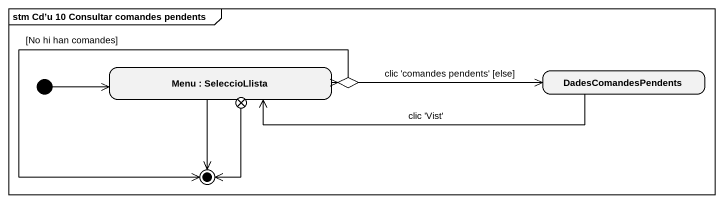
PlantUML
@startuml
mainframe stm Cd’u 10 Consultar comandes pendents
hide empty description
state "Menu : SeleccioLlista" as Menu
state DadesComandesPendents
state exit1 <<choice>>
state choice1 <<choice>>
[*] -right-> Menu
Menu -right-> choice1
DadesComandesPendents -left-> Menu : clic 'Vist'
choice1 -right-> DadesComandesPendents : clic 'comandes pendents' [else]
Menu --> [*]
exit1 --> [*]
choice1 --> [*] : [No hi han comandes]
@enduml
